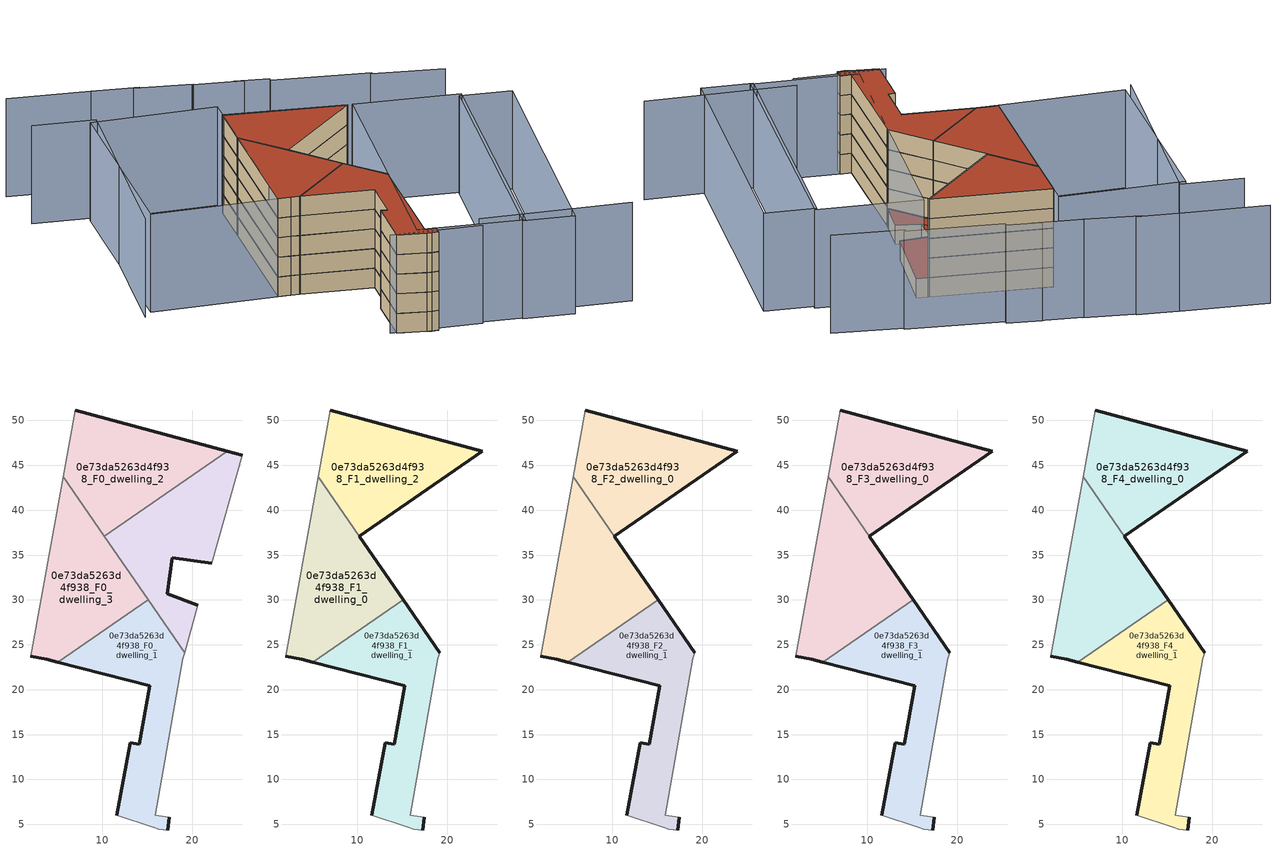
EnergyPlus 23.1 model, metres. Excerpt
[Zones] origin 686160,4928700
0e73da5263d4f938_F0_dwelling_0
 floor ground (EU_floor_Construction): 23.92,46.54 6.97,51.15 5.63,43.73 10.22,37.09 z0; 15.1,30.02 5.63,43.73 2.02,23.73 3.82,23.38 5.03,23.07 z0; 22.19,34.1 25.58,46.09 23.92,46.54 10.22,37.09 15.1,30.02 17.78,34.72 z0; 17.22,30.68 17.78,34.72 15.1,30.02 z0; 19.15,24.14 20.6,29.4 17.22,30.68 15.1,30.02 z0
 wall outside (EU_wall_Construction): 5.03,23.07 3.82,23.38 2.02,23.73 z0:3
 wall adiabatic (EU_wall_Construction): 2.02,23.73 5.63,43.73 z0:3
 wall to 0e73da5263d4f938_F0_dwelling_1 (EU_wall_Construction): 15.1,30.02 5.03,23.07 z0:3
 wall to 0e73da5263d4f938_F0_dwelling_3 (EU_wall_Construction): 10.22,37.09 15.1,30.02 z0:3
 wall to 0e73da5263d4f938_F0_dwelling_2 (EU_wall_Construction): 5.63,43.73 10.22,37.09 z0:3
 roof outside (EU_floor_Construction): 11.03,37.65 16.16,31.88 15.1,30.02 10.22,37.09 z3; 25.58,46.09 22.19,34.1 17.78,34.72 16.16,31.88 11.03,37.65 23.92,46.54 z3; 20.6,29.4 19.15,24.14 15.1,30.02 16.16,31.88 17.22,30.68 z3
0e73da5263d4f938_F0_dwelling_1
 floor ground (EU_floor_Construction): 17.26,4.37 17.46,5.79 15.88,6.04 18.97,23.47 19.15,24.14 15.1,30.02 5.03,23.07 15.28,20.43 14.1,13.9 13.08,14.09 11.58,6.02 15.64,4.66 16.28,4.48 z0
 wall outside (EU_wall_Construction): 11.58,6.02 13.08,14.09 14.1,13.9 15.28,20.43 5.03,23.07 / 17.46,5.79 17.26,4.37 z0:3
 wall adiabatic (EU_wall_Construction): 17.26,4.37 16.28,4.48 15.64,4.66 11.58,6.02 / 19.15,24.14 18.97,23.47 15.88,6.04 17.46,5.79 z0:3
 wall to 0e73da5263d4f938_F0_dwelling_3 (EU_wall_Construction): 15.1,30.02 19.15,24.14 z0:3
0e73da5263d4f938_F0_dwelling_2
 floor ground (EU_floor_Construction): 23.92,46.54 6.97,51.15 5.63,43.73 10.22,37.09 z0; 15.1,30.02 5.63,43.73 2.02,23.73 3.82,23.38 5.03,23.07 z0
 wall outside (EU_wall_Construction): 6.97,51.15 23.92,46.54 z0:3
 wall adiabatic (EU_wall_Construction): 5.63,43.73 6.97,51.15 z0:3
 wall to 0e73da5263d4f938_F0_dwelling_3 (EU_wall_Construction): 23.92,46.54 10.22,37.09 z0:3
0e73da5263d4f938_F0_dwelling_3
 floor ground (EU_floor_Construction): 15.1,30.02 5.63,43.73 2.02,23.73 3.82,23.38 5.03,23.07 z0; 22.19,34.1 25.58,46.09 23.92,46.54 10.22,37.09 15.1,30.02 17.78,34.72 z0; 17.22,30.68 17.78,34.72 15.1,30.02 z0; 19.15,24.14 20.6,29.4 17.22,30.68 15.1,30.02 z0
 wall outside (EU_wall_Construction): 23.92,46.54 25.58,46.09 / 22.19,34.1 17.78,34.72 17.22,30.68 20.6,29.4 z0:3
 wall adiabatic (EU_wall_Construction): 20.6,29.4 19.15,24.14 / 25.58,46.09 22.19,34.1 z0:3
 ceiling adiabatic (EU_roof_Construction): 5.63,43.73 15.1,30.02 5.03,23.07 3.82,23.38 2.02,23.73 z3; 5.63,43.73 11.03,37.65 10.22,37.09 z3
 roof outside (EU_roof_Construction): 11.03,37.65 16.16,31.88 15.1,30.02 10.22,37.09 z3; 20.6,29.4 19.15,24.14 15.1,30.02 17.22,30.68 z3; 25.58,46.09 22.19,34.1 17.78,34.72 16.16,31.88 11.03,37.65 23.92,46.54 z3; 17.78,34.72 17.22,30.68 16.16,31.88 z3; 16.16,31.88 17.22,30.68 15.1,30.02 z3
0e73da5263d4f938_F1_dwelling_0
 floor to 0e73da5263d4f938_F0_dwelling_0 (EU_floor_Construction): 15.1,30.02 5.63,43.73 2.02,23.73 3.82,23.38 5.03,23.07 z3; 11.03,37.65 5.63,43.73 10.22,37.09 z3; 23.92,46.54 6.97,51.15 5.63,43.73 11.03,37.65 z3
 wall outside (EU_wall_Construction): 5.03,23.07 3.82,23.38 2.02,23.73 / 10.22,37.09 15.1,30.02 z3:6
 wall adiabatic (EU_wall_Construction): 2.02,23.73 5.63,43.73 z3:6
 wall to 0e73da5263d4f938_F1_dwelling_1 (EU_wall_Construction): 15.1,30.02 5.03,23.07 z3:6
 wall to 0e73da5263d4f938_F1_dwelling_2 (EU_wall_Construction): 5.63,43.73 10.22,37.09 z3:6
0e73da5263d4f938_F1_dwelling_1
 floor to 0e73da5263d4f938_F0_dwelling_1 (EU_floor_Construction): 17.26,4.37 17.46,5.79 15.88,6.04 18.97,23.47 19.15,24.14 15.1,30.02 5.03,23.07 15.28,20.43 14.1,13.9 13.08,14.09 11.58,6.02 15.64,4.66 16.28,4.48 z3
 wall outside (EU_wall_Construction): 11.58,6.02 13.08,14.09 14.1,13.9 15.28,20.43 5.03,23.07 / 15.1,30.02 19.15,24.14 / 17.46,5.79 17.26,4.37 z3:6
 wall adiabatic (EU_wall_Construction): 17.26,4.37 16.28,4.48 15.64,4.66 11.58,6.02 / 19.15,24.14 18.97,23.47 15.88,6.04 17.46,5.79 z3:6
0e73da5263d4f938_F1_dwelling_2
 floor to 0e73da5263d4f938_F0_dwelling_2 (EU_floor_Construction): 23.92,46.54 6.97,51.15 5.63,43.73 10.22,37.09 z3; 15.1,30.02 5.63,43.73 2.02,23.73 3.82,23.38 5.03,23.07 z3
 wall outside (EU_wall_Construction): 6.97,51.15 23.92,46.54 10.22,37.09 z3:6
 wall adiabatic (EU_wall_Construction): 5.63,43.73 6.97,51.15 z3:6
0e73da5263d4f938_F2_dwelling_0
 floor adiabatic (EU_floor_Construction): 23.92,46.54 6.97,51.15 5.63,43.73 10.22,37.09 z6; 15.1,30.02 5.63,43.73 2.02,23.73 3.82,23.38 5.03,23.07 z6
 wall outside (EU_wall_Construction): 5.03,23.07 3.82,23.38 2.02,23.73 / 10.22,37.09 15.1,30.02 z6:9
 wall adiabatic (EU_wall_Construction): 2.02,23.73 5.63,43.73 z6:9
 wall to 0e73da5263d4f938_F2_dwelling_1 (EU_wall_Construction): 15.1,30.02 5.03,23.07 z6:9
 wall to 0e73da5263d4f938_F2_dwelling_2 (EU_wall_Construction): 5.63,43.73 10.22,37.09 z6:9
0e73da5263d4f938_F2_dwelling_1
 floor to 0e73da5263d4f938_F1_dwelling_1 (EU_floor_Construction): 17.26,4.37 17.46,5.79 15.88,6.04 18.97,23.47 19.15,24.14 15.1,30.02 5.03,23.07 15.28,20.43 14.1,13.9 13.08,14.09 11.58,6.02 15.64,4.66 16.28,4.48 z6
 wall outside (EU_wall_Construction): 11.58,6.02 13.08,14.09 14.1,13.9 15.28,20.43 5.03,23.07 / 15.1,30.02 19.15,24.14 / 17.46,5.79 17.26,4.37 z6:9
 wall adiabatic (EU_wall_Construction): 17.26,4.37 16.28,4.48 15.64,4.66 11.58,6.02 / 19.15,24.14 18.97,23.47 15.88,6.04 17.46,5.79 z6:9
0e73da5263d4f938_F2_dwelling_2
 floor to 0e73da5263d4f938_F1_dwelling_2 (EU_floor_Construction): 23.92,46.54 6.97,51.15 5.63,43.73 10.22,37.09 z6; 15.1,30.02 5.63,43.73 2.02,23.73 3.82,23.38 5.03,23.07 z6
 wall outside (EU_wall_Construction): 6.97,51.15 23.92,46.54 10.22,37.09 z6:9
 wall adiabatic (EU_wall_Construction): 5.63,43.73 6.97,51.15 z6:9
0e73da5263d4f938_F3_dwelling_0
 floor adiabatic (EU_floor_Construction): 23.92,46.54 6.97,51.15 5.63,43.73 10.22,37.09 z9; 15.1,30.02 5.63,43.73 2.02,23.73 3.82,23.38 5.03,23.07 z9
 wall outside (EU_wall_Construction): 5.03,23.07 3.82,23.38 2.02,23.73 / 10.22,37.09 15.1,30.02 z9:12
 wall adiabatic (EU_wall_Construction): 2.02,23.73 5.63,43.73 z9:12
 wall to 0e73da5263d4f938_F3_dwelling_1 (EU_wall_Construction): 15.1,30.02 5.03,23.07 z9:12
 wall to 0e73da5263d4f938_F3_dwelling_2 (EU_wall_Construction): 5.63,43.73 10.22,37.09 z9:12
0e73da5263d4f938_F3_dwelling_1
 floor to 0e73da5263d4f938_F2_dwelling_1 (EU_floor_Construction): 17.26,4.37 17.46,5.79 15.88,6.04 18.97,23.47 19.15,24.14 15.1,30.02 5.03,23.07 15.28,20.43 14.1,13.9 13.08,14.09 11.58,6.02 15.64,4.66 16.28,4.48 z9
 wall outside (EU_wall_Construction): 11.58,6.02 13.08,14.09 14.1,13.9 15.28,20.43 5.03,23.07 / 15.1,30.02 19.15,24.14 / 17.46,5.79 17.26,4.37 z9:12
 wall adiabatic (EU_wall_Construction): 17.26,4.37 16.28,4.48 15.64,4.66 11.58,6.02 / 19.15,24.14 18.97,23.47 15.88,6.04 17.46,5.79 z9:12
0e73da5263d4f938_F3_dwelling_2
 floor to 0e73da5263d4f938_F2_dwelling_2 (EU_floor_Construction): 23.92,46.54 6.97,51.15 5.63,43.73 10.22,37.09 z9; 15.1,30.02 5.63,43.73 2.02,23.73 3.82,23.38 5.03,23.07 z9
 wall outside (EU_wall_Construction): 6.97,51.15 23.92,46.54 10.22,37.09 z9:12
 wall adiabatic (EU_wall_Construction): 5.63,43.73 6.97,51.15 z9:12
0e73da5263d4f938_F4_dwelling_0
 floor adiabatic (EU_floor_Construction): 23.92,46.54 6.97,51.15 5.63,43.73 10.22,37.09 z12; 15.1,30.02 5.63,43.73 2.02,23.73 3.82,23.38 5.03,23.07 z12
 wall outside (EU_wall_Construction): 5.03,23.07 3.82,23.38 2.02,23.73 / 10.22,37.09 15.1,30.02 z12:15
 wall adiabatic (EU_wall_Construction): 2.02,23.73 5.63,43.73 z12:15
 wall to 0e73da5263d4f938_F4_dwelling_1 (EU_wall_Construction): 15.1,30.02 5.03,23.07 z12:15
 wall to 0e73da5263d4f938_F4_dwelling_2 (EU_wall_Construction): 5.63,43.73 10.22,37.09 z12:15
 roof outside (EU_roof_Construction): 5.63,43.73 15.1,30.02 5.03,23.07 3.82,23.38 2.02,23.73 z15; 23.92,46.54 10.22,37.09 5.63,43.73 6.97,51.15 z15
0e73da5263d4f938_F4_dwelling_1
 floor to 0e73da5263d4f938_F3_dwelling_1 (EU_floor_Construction): 17.26,4.37 17.46,5.79 15.88,6.04 18.97,23.47 19.15,24.14 15.1,30.02 5.03,23.07 15.28,20.43 14.1,13.9 13.08,14.09 11.58,6.02 15.64,4.66 16.28,4.48 z12
 wall outside (EU_wall_Construction): 11.58,6.02 13.08,14.09 14.1,13.9 15.28,20.43 5.03,23.07 / 15.1,30.02 19.15,24.14 / 17.46,5.79 17.26,4.37 z12:15
 wall adiabatic (EU_wall_Construction): 17.26,4.37 16.28,4.48 15.64,4.66 11.58,6.02 / 19.15,24.14 18.97,23.47 15.88,6.04 17.46,5.79 z12:15
 roof outside (EU_roof_Construction): 15.1,30.02 19.15,24.14 18.97,23.47 15.88,6.04 17.46,5.79 17.26,4.37 16.28,4.48 15.64,4.66 11.58,6.02 13.08,14.09 14.1,13.9 15.28,20.43 5.03,23.07 z15
0e73da5263d4f938_F4_dwelling_2
 floor to 0e73da5263d4f938_F3_dwelling_2 (EU_floor_Construction): 23.92,46.54 6.97,51.15 5.63,43.73 10.22,37.09 z12; 15.1,30.02 5.63,43.73 2.02,23.73 3.82,23.38 5.03,23.07 z12
 wall outside (EU_wall_Construction): 6.97,51.15 23.92,46.54 10.22,37.09 z12:15
 wall adiabatic (EU_wall_Construction): 5.63,43.73 6.97,51.15 z12:15
 roof outside (EU_roof_Construction): 5.63,43.73 15.1,30.02 5.03,23.07 3.82,23.38 2.02,23.73 z15; 23.92,46.54 10.22,37.09 5.63,43.73 6.97,51.15 z15
shading: 24.08,5.72 45.31,1.09 / 10.76,6.41 23.62,3.61 / -18.18,59.67 -9.34,57.43 / -9.34,57.43 -17.34,25.88 / 41.05,50.93 31.1,53.94 / 31.47,54.28 17.84,58.24 / 17.99,58.74 13.13,60.19 / 14.52,59.7 7.5,61.75 / 7.67,61.7 -0.24,64.23 / 0.63,64.16 -5.91,66.03 / -5.24,65.86 -17.52,69.02 / 46.24,40.53 36.45,0.76 / 36.45,0.76 29.2,2.55 / 29.2,2.55 38.99,42.32 / 38.99,42.32 46.24,40.53 / 39.5,42.7 29.73,2.66 / 29.73,2.66 14.78,6.31 / 14.78,6.31 24.55,46.34 / 24.55,46.34 39.5,42.7 / 7.45,53.79 2.02,23.73 / 2.02,23.73 -15.9,26.97 / -15.9,26.97 -10.47,57.02 / -10.47,57.02 7.45,53.79 z0:15
[Building]
EU S2 Campaign: North Axis=0; Terrain=City; Solar Distribution=FullExterior
[Site:Location]
Bologna: Latitude=44.5; Longitude=11.25; Time Zone=1; Elevation=37
[SizingPeriod:WeatherFileDays]
AnnualSizingPeriod: Begin Month=1; Begin Day of Month=1; End Month=12; End Day of Month=31; Day of Week for Start Day=Monday; Use Weather File Daylight Saving Period=No; Use Weather File Rain and Snow Indicators=No
[MATERIAL]
EU_InternalMass_Material: Roughness=MediumRough; Thickness=0.1; Conductivity=1; Density=1800; Specific Heat=900; Thermal Absorptance=0.9; Solar Absorptance=0.7; Visible Absorptance=0.7
[MATERIAL:NOMASS] Roughness=MediumRough; Thermal Absorptance=0.9; Solar Absorptance=0.7; Visible Absorptance=0.7
Name | Thermal Resistance
EU_wall_NoMass | 0.905828
EU_roof_NoMass | 0.37593
EU_floor_NoMass | 0.67114
[CONSTRUCTION]
EU_wall_Construction: EU_wall_NoMass
EU_roof_Construction: EU_roof_NoMass
EU_floor_Construction: EU_floor_NoMass
EU_InternalMass_Construction: EU_InternalMass_Material
[ZONE] Type=1; Multiplier=1; Ceiling Height=autocalculate; Floor Area=autocalculate; Part of Total Floor Area=Yes
Name | Volume
0e73da5263d4f938_F0_dwelling_0 | 1198.4
0e73da5263d4f938_F1_dwelling_0; 0e73da5263d4f938_F2_dwelling_0; 0e73da5263d4f938_F3_dwelling_0; 0e73da5263d4f938_F4_dwelling_0; 0e73da5263d4f938_F2_dwelling_2; 0e73da5263d4f938_F3_dwelling_2; 0e73da5263d4f938_F4_dwelling_2 | 798.926
0e73da5263d4f938_F0_dwelling_1 | 399.466
0e73da5263d4f938_F1_dwelling_1; 0e73da5263d4f938_F2_dwelling_1; 0e73da5263d4f938_F3_dwelling_1; 0e73da5263d4f938_F4_dwelling_1 | 399.465
0e73da5263d4f938_F0_dwelling_2; 0e73da5263d4f938_F1_dwelling_2 | 798.927
0e73da5263d4f938_F0_dwelling_3 | 798.921
[INTERNALMASS] Construction=EU_InternalMass_Construction
Name | Zone or ZoneList | Surface Area
0e73da5263d4f938_F0_dwelling_0_EU_InternalMass | 0e73da5263d4f938_F0_dwelling_0 | 133.151
0e73da5263d4f938_F0_dwelling_1_EU_InternalMass | 0e73da5263d4f938_F0_dwelling_1 | 133.155
0e73da5263d4f938_F0_dwelling_2_EU_InternalMass | 0e73da5263d4f938_F0_dwelling_2 | 133.158
0e73da5263d4f938_F0_dwelling_3_EU_InternalMass | 0e73da5263d4f938_F0_dwelling_3 | 133.157
0e73da5263d4f938_F1_dwelling_0_EU_InternalMass | 0e73da5263d4f938_F1_dwelling_0 | 177.537
0e73da5263d4f938_F1_dwelling_1_EU_InternalMass | 0e73da5263d4f938_F1_dwelling_1 | 177.542
0e73da5263d4f938_F1_dwelling_2_EU_InternalMass | 0e73da5263d4f938_F1_dwelling_2 | 177.541
0e73da5263d4f938_F2_dwelling_0_EU_InternalMass | 0e73da5263d4f938_F2_dwelling_0 | 177.537
0e73da5263d4f938_F2_dwelling_1_EU_InternalMass | 0e73da5263d4f938_F2_dwelling_1 | 177.542
0e73da5263d4f938_F2_dwelling_2_EU_InternalMass | 0e73da5263d4f938_F2_dwelling_2 | 177.541
0e73da5263d4f938_F3_dwelling_0_EU_InternalMass | 0e73da5263d4f938_F3_dwelling_0 | 177.537
0e73da5263d4f938_F3_dwelling_1_EU_InternalMass | 0e73da5263d4f938_F3_dwelling_1 | 177.542
0e73da5263d4f938_F3_dwelling_2_EU_InternalMass | 0e73da5263d4f938_F3_dwelling_2 | 177.541
0e73da5263d4f938_F4_dwelling_0_EU_InternalMass | 0e73da5263d4f938_F4_dwelling_0 | 177.537
0e73da5263d4f938_F4_dwelling_1_EU_InternalMass | 0e73da5263d4f938_F4_dwelling_1 | 177.542
0e73da5263d4f938_F4_dwelling_2_EU_InternalMass | 0e73da5263d4f938_F4_dwelling_2 | 177.541
[OTHEREQUIPMENT] Fuel Type=Electricity; Design Level Calculation Method=Watts/Area; Power per Zone Floor Area=1; Fraction Latent=0; Fraction Radiant=0; Fraction Lost=0; Carbon Dioxide Generation Rate=0; EndUse Subcategory=EU_Step8_InternalGains
Name | Zone or ZoneList or Space or SpaceList | Schedule
EU_Step8_InternalGain_0e73da5263d4f938_F0_dwelling_0_f000 | 0e73da5263d4f938_F0_dwelling_0 | EU_Step8_GainSchedule_0e73da5263d4f938_F0_dwelling_0_f000
EU_Step8_InternalGain_0e73da5263d4f938_F0_dwelling_1_f000 | 0e73da5263d4f938_F0_dwelling_1 | EU_Step8_GainSchedule_0e73da5263d4f938_F0_dwelling_1_f000
EU_Step8_InternalGain_0e73da5263d4f938_F0_dwelling_2_f000 | 0e73da5263d4f938_F0_dwelling_2 | EU_Step8_GainSchedule_0e73da5263d4f938_F0_dwelling_2_f000
EU_Step8_InternalGain_0e73da5263d4f938_F0_dwelling_3_f000 | 0e73da5263d4f938_F0_dwelling_3 | EU_Step8_GainSchedule_0e73da5263d4f938_F0_dwelling_3_f000
EU_Step8_InternalGain_0e73da5263d4f938_F1_dwelling_0_f000 | 0e73da5263d4f938_F1_dwelling_0 | EU_Step8_GainSchedule_0e73da5263d4f938_F1_dwelling_0_f000
EU_Step8_InternalGain_0e73da5263d4f938_F1_dwelling_1_f000 | 0e73da5263d4f938_F1_dwelling_1 | EU_Step8_GainSchedule_0e73da5263d4f938_F1_dwelling_1_f000
EU_Step8_InternalGain_0e73da5263d4f938_F1_dwelling_2_f000 | 0e73da5263d4f938_F1_dwelling_2 | EU_Step8_GainSchedule_0e73da5263d4f938_F1_dwelling_2_f000
EU_Step8_InternalGain_0e73da5263d4f938_F2_dwelling_0_f000 | 0e73da5263d4f938_F2_dwelling_0 | EU_Step8_GainSchedule_0e73da5263d4f938_F2_dwelling_0_f000
EU_Step8_InternalGain_0e73da5263d4f938_F2_dwelling_1_f000 | 0e73da5263d4f938_F2_dwelling_1 | EU_Step8_GainSchedule_0e73da5263d4f938_F2_dwelling_1_f000
EU_Step8_InternalGain_0e73da5263d4f938_F2_dwelling_2_f000 | 0e73da5263d4f938_F2_dwelling_2 | EU_Step8_GainSchedule_0e73da5263d4f938_F2_dwelling_2_f000
EU_Step8_InternalGain_0e73da5263d4f938_F3_dwelling_0_f000 | 0e73da5263d4f938_F3_dwelling_0 | EU_Step8_GainSchedule_0e73da5263d4f938_F3_dwelling_0_f000
EU_Step8_InternalGain_0e73da5263d4f938_F3_dwelling_1_f000 | 0e73da5263d4f938_F3_dwelling_1 | EU_Step8_GainSchedule_0e73da5263d4f938_F3_dwelling_1_f000
EU_Step8_InternalGain_0e73da5263d4f938_F3_dwelling_2_f000 | 0e73da5263d4f938_F3_dwelling_2 | EU_Step8_GainSchedule_0e73da5263d4f938_F3_dwelling_2_f000
EU_Step8_InternalGain_0e73da5263d4f938_F4_dwelling_0_f000 | 0e73da5263d4f938_F4_dwelling_0 | EU_Step8_GainSchedule_0e73da5263d4f938_F4_dwelling_0_f000
EU_Step8_InternalGain_0e73da5263d4f938_F4_dwelling_1_f000 | 0e73da5263d4f938_F4_dwelling_1 | EU_Step8_GainSchedule_0e73da5263d4f938_F4_dwelling_1_f000
EU_Step8_InternalGain_0e73da5263d4f938_F4_dwelling_2_f000 | 0e73da5263d4f938_F4_dwelling_2 | EU_Step8_GainSchedule_0e73da5263d4f938_F4_dwelling_2_f000
[ZONEVENTILATION:DESIGNFLOWRATE] Schedule=EU_AlwaysOn; Design Flow Rate Calculation Method=AirChanges/Hour; Air Changes per Hour=0.73129; Ventilation Type=Natural; Fan Pressure Rise=0; Fan Total Efficiency=1; Constant Term Coefficient=1; Temperature Term Coefficient=0; Velocity Term Coefficient=0; Velocity Squared Term Coefficient=0; Minimum Indoor Temperature=-100; Maximum Indoor Temperature=100; Delta Temperature=-100; Minimum Outdoor Temperature=-100; Maximum Outdoor Temperature=100; Maximum Wind Speed=40
Name | Zone or ZoneList or Space or SpaceList
EU_ConstantAir_0e73da5263d4f938_F0_dwelling_0 | 0e73da5263d4f938_F0_dwelling_0
EU_ConstantAir_0e73da5263d4f938_F0_dwelling_1 | 0e73da5263d4f938_F0_dwelling_1
EU_ConstantAir_0e73da5263d4f938_F0_dwelling_2 | 0e73da5263d4f938_F0_dwelling_2
EU_ConstantAir_0e73da5263d4f938_F0_dwelling_3 | 0e73da5263d4f938_F0_dwelling_3
EU_ConstantAir_0e73da5263d4f938_F1_dwelling_0 | 0e73da5263d4f938_F1_dwelling_0
EU_ConstantAir_0e73da5263d4f938_F1_dwelling_1 | 0e73da5263d4f938_F1_dwelling_1
EU_ConstantAir_0e73da5263d4f938_F1_dwelling_2 | 0e73da5263d4f938_F1_dwelling_2
EU_ConstantAir_0e73da5263d4f938_F2_dwelling_0 | 0e73da5263d4f938_F2_dwelling_0
EU_ConstantAir_0e73da5263d4f938_F2_dwelling_1 | 0e73da5263d4f938_F2_dwelling_1
EU_ConstantAir_0e73da5263d4f938_F2_dwelling_2 | 0e73da5263d4f938_F2_dwelling_2
EU_ConstantAir_0e73da5263d4f938_F3_dwelling_0 | 0e73da5263d4f938_F3_dwelling_0
EU_ConstantAir_0e73da5263d4f938_F3_dwelling_1 | 0e73da5263d4f938_F3_dwelling_1
EU_ConstantAir_0e73da5263d4f938_F3_dwelling_2 | 0e73da5263d4f938_F3_dwelling_2
EU_ConstantAir_0e73da5263d4f938_F4_dwelling_0 | 0e73da5263d4f938_F4_dwelling_0
EU_ConstantAir_0e73da5263d4f938_F4_dwelling_1 | 0e73da5263d4f938_F4_dwelling_1
EU_ConstantAir_0e73da5263d4f938_F4_dwelling_2 | 0e73da5263d4f938_F4_dwelling_2
[HVACTEMPLATE:THERMOSTAT] Constant Heating Setpoint=20; Constant Cooling Setpoint=50
EU_HeatOnly_0e73da5263d4f938_F0_dwelling_0; EU_HeatOnly_0e73da5263d4f938_F0_dwelling_1; EU_HeatOnly_0e73da5263d4f938_F0_dwelling_2; EU_HeatOnly_0e73da5263d4f938_F0_dwelling_3; EU_HeatOnly_0e73da5263d4f938_F1_dwelling_0; EU_HeatOnly_0e73da5263d4f938_F1_dwelling_1; EU_HeatOnly_0e73da5263d4f938_F1_dwelling_2; EU_HeatOnly_0e73da5263d4f938_F2_dwelling_0; EU_HeatOnly_0e73da5263d4f938_F2_dwelling_1; EU_HeatOnly_0e73da5263d4f938_F2_dwelling_2; EU_HeatOnly_0e73da5263d4f938_F3_dwelling_0; EU_HeatOnly_0e73da5263d4f938_F3_dwelling_1; EU_HeatOnly_0e73da5263d4f938_F3_dwelling_2; EU_HeatOnly_0e73da5263d4f938_F4_dwelling_0; EU_HeatOnly_0e73da5263d4f938_F4_dwelling_1; EU_HeatOnly_0e73da5263d4f938_F4_dwelling_2
[HVACTEMPLATE:ZONE:IDEALLOADSAIRSYSTEM] System Availability Schedule=EU_AlwaysOn; Maximum Heating Supply Air Temperature=50; Minimum Cooling Supply Air Temperature=13; Maximum Heating Supply Air Humidity Ratio=0.0156; Minimum Cooling Supply Air Humidity Ratio=0.0077; Heating Limit=NoLimit; Cooling Limit=NoLimit; Heating Availability Schedule=EU_AlwaysOn; Cooling Availability Schedule=EU_CoolingOff; Dehumidification Control Type=ConstantSensibleHeatRatio; Cooling Sensible Heat Ratio=0.7; Dehumidification Setpoint=60; Humidification Control Type=None; Humidification Setpoint=30; Outdoor Air Method=None; Outdoor Air Flow Rate per Person=0.00944; Outdoor Air Flow Rate per Zone Floor Area=0; Outdoor Air Flow Rate per Zone=0; Demand Controlled Ventilation Type=None; Outdoor Air Economizer Type=NoEconomizer; Heat Recovery Type=None; Sensible Heat Recovery Effectiveness=0.7; Latent Heat Recovery Effectiveness=0.65
Name | Template Thermostat
0e73da5263d4f938_F0_dwelling_0 | EU_HeatOnly_0e73da5263d4f938_F0_dwelling_0
0e73da5263d4f938_F0_dwelling_1 | EU_HeatOnly_0e73da5263d4f938_F0_dwelling_1
0e73da5263d4f938_F0_dwelling_2 | EU_HeatOnly_0e73da5263d4f938_F0_dwelling_2
0e73da5263d4f938_F0_dwelling_3 | EU_HeatOnly_0e73da5263d4f938_F0_dwelling_3
0e73da5263d4f938_F1_dwelling_0 | EU_HeatOnly_0e73da5263d4f938_F1_dwelling_0
0e73da5263d4f938_F1_dwelling_1 | EU_HeatOnly_0e73da5263d4f938_F1_dwelling_1
0e73da5263d4f938_F1_dwelling_2 | EU_HeatOnly_0e73da5263d4f938_F1_dwelling_2
0e73da5263d4f938_F2_dwelling_0 | EU_HeatOnly_0e73da5263d4f938_F2_dwelling_0
0e73da5263d4f938_F2_dwelling_1 | EU_HeatOnly_0e73da5263d4f938_F2_dwelling_1
0e73da5263d4f938_F2_dwelling_2 | EU_HeatOnly_0e73da5263d4f938_F2_dwelling_2
0e73da5263d4f938_F3_dwelling_0 | EU_HeatOnly_0e73da5263d4f938_F3_dwelling_0
0e73da5263d4f938_F3_dwelling_1 | EU_HeatOnly_0e73da5263d4f938_F3_dwelling_1
0e73da5263d4f938_F3_dwelling_2 | EU_HeatOnly_0e73da5263d4f938_F3_dwelling_2
0e73da5263d4f938_F4_dwelling_0 | EU_HeatOnly_0e73da5263d4f938_F4_dwelling_0
0e73da5263d4f938_F4_dwelling_1 | EU_HeatOnly_0e73da5263d4f938_F4_dwelling_1
0e73da5263d4f938_F4_dwelling_2 | EU_HeatOnly_0e73da5263d4f938_F4_dwelling_2
[SIZING:ZONE] Zone Cooling Design Supply Air Temperature Input Method=SupplyAirTemperature; Zone Cooling Design Supply Air Temperature=13; Zone Heating Design Supply Air Temperature Input Method=SupplyAirTemperature; Zone Heating Design Supply Air Temperature=50; Zone Cooling Design Supply Air Humidity Ratio=0.008; Zone Heating Design Supply Air Humidity Ratio=0.008; Cooling Design Air Flow Method=DesignDay; Cooling Design Air Flow Rate=0; Cooling Minimum Air Flow per Zone Floor Area=0.000762; Cooling Minimum Air Flow=0; Cooling Minimum Air Flow Fraction=0.2; Heating Design Air Flow Method=DesignDay; Heating Design Air Flow Rate=0; Heating Maximum Air Flow per Zone Floor Area=0.002032; Heating Maximum Air Flow=0.141576; Heating Maximum Air Flow Fraction=0.3; Account for Dedicated Outdoor Air System=No; Dedicated Outdoor Air System Control Strategy=NeutralSupplyAir; Dedicated Outdoor Air Low Setpoint Temperature for Design=autosize; Dedicated Outdoor Air High Setpoint Temperature for Design=autosize; Zone Load Sizing Method=Sensible Load Only No Latent Load; Zone Latent Cooling Design Supply Air Humidity Ratio Input Method=HumidityRatioDifference; Zone Cooling Design Supply Air Humidity Ratio Difference=0.005; Zone Latent Heating Design Supply Air Humidity Ratio Input Method=HumidityRatioDifference; Zone Humidification Design Supply Air Humidity Ratio Difference=0.005
0e73da5263d4f938_F0_dwelling_0; 0e73da5263d4f938_F0_dwelling_1; 0e73da5263d4f938_F0_dwelling_2; 0e73da5263d4f938_F0_dwelling_3; 0e73da5263d4f938_F1_dwelling_0; 0e73da5263d4f938_F1_dwelling_1; 0e73da5263d4f938_F1_dwelling_2; 0e73da5263d4f938_F2_dwelling_0; 0e73da5263d4f938_F2_dwelling_1; 0e73da5263d4f938_F2_dwelling_2; 0e73da5263d4f938_F3_dwelling_0; 0e73da5263d4f938_F3_dwelling_1; 0e73da5263d4f938_F3_dwelling_2; 0e73da5263d4f938_F4_dwelling_0; 0e73da5263d4f938_F4_dwelling_1; 0e73da5263d4f938_F4_dwelling_2
[SCHEDULE:CONSTANT]
Name | Hourly Value
EU_AlwaysOn | 1
EU_CoolingOff | 0
[SCHEDULE:FILE] Column Number=1; Rows to Skip at Top=0; Number of Hours of Data=8760; Column Separator=Comma; Interpolate to Timestep=No; Minutes per Item=60; Adjust Schedule for Daylight Savings=Yes
Name | File
EU_Step8_GainSchedule_0e73da5263d4f938_F0_dwelling_0_f000 | ../../schedules/0e73da5263d4f938/0e73da5263d4f938_F0_dwelling_0_f000_gain.csv
EU_Step8_GainSchedule_0e73da5263d4f938_F0_dwelling_1_f000 | ../../schedules/0e73da5263d4f938/0e73da5263d4f938_F0_dwelling_1_f000_gain.csv
EU_Step8_GainSchedule_0e73da5263d4f938_F0_dwelling_2_f000 | ../../schedules/0e73da5263d4f938/0e73da5263d4f938_F0_dwelling_2_f000_gain.csv
EU_Step8_GainSchedule_0e73da5263d4f938_F0_dwelling_3_f000 | ../../schedules/0e73da5263d4f938/0e73da5263d4f938_F0_dwelling_3_f000_gain.csv
EU_Step8_GainSchedule_0e73da5263d4f938_F1_dwelling_0_f000 | ../../schedules/0e73da5263d4f938/0e73da5263d4f938_F1_dwelling_0_f000_gain.csv
EU_Step8_GainSchedule_0e73da5263d4f938_F1_dwelling_1_f000 | ../../schedules/0e73da5263d4f938/0e73da5263d4f938_F1_dwelling_1_f000_gain.csv
EU_Step8_GainSchedule_0e73da5263d4f938_F1_dwelling_2_f000 | ../../schedules/0e73da5263d4f938/0e73da5263d4f938_F1_dwelling_2_f000_gain.csv
EU_Step8_GainSchedule_0e73da5263d4f938_F2_dwelling_0_f000 | ../../schedules/0e73da5263d4f938/0e73da5263d4f938_F2_dwelling_0_f000_gain.csv
EU_Step8_GainSchedule_0e73da5263d4f938_F2_dwelling_1_f000 | ../../schedules/0e73da5263d4f938/0e73da5263d4f938_F2_dwelling_1_f000_gain.csv
EU_Step8_GainSchedule_0e73da5263d4f938_F2_dwelling_2_f000 | ../../schedules/0e73da5263d4f938/0e73da5263d4f938_F2_dwelling_2_f000_gain.csv
EU_Step8_GainSchedule_0e73da5263d4f938_F3_dwelling_0_f000 | ../../schedules/0e73da5263d4f938/0e73da5263d4f938_F3_dwelling_0_f000_gain.csv
EU_Step8_GainSchedule_0e73da5263d4f938_F3_dwelling_1_f000 | ../../schedules/0e73da5263d4f938/0e73da5263d4f938_F3_dwelling_1_f000_gain.csv
EU_Step8_GainSchedule_0e73da5263d4f938_F3_dwelling_2_f000 | ../../schedules/0e73da5263d4f938/0e73da5263d4f938_F3_dwelling_2_f000_gain.csv
EU_Step8_GainSchedule_0e73da5263d4f938_F4_dwelling_0_f000 | ../../schedules/0e73da5263d4f938/0e73da5263d4f938_F4_dwelling_0_f000_gain.csv
EU_Step8_GainSchedule_0e73da5263d4f938_F4_dwelling_1_f000 | ../../schedules/0e73da5263d4f938/0e73da5263d4f938_F4_dwelling_1_f000_gain.csv
EU_Step8_GainSchedule_0e73da5263d4f938_F4_dwelling_2_f000 | ../../schedules/0e73da5263d4f938/0e73da5263d4f938_F4_dwelling_2_f000_gain.csv
